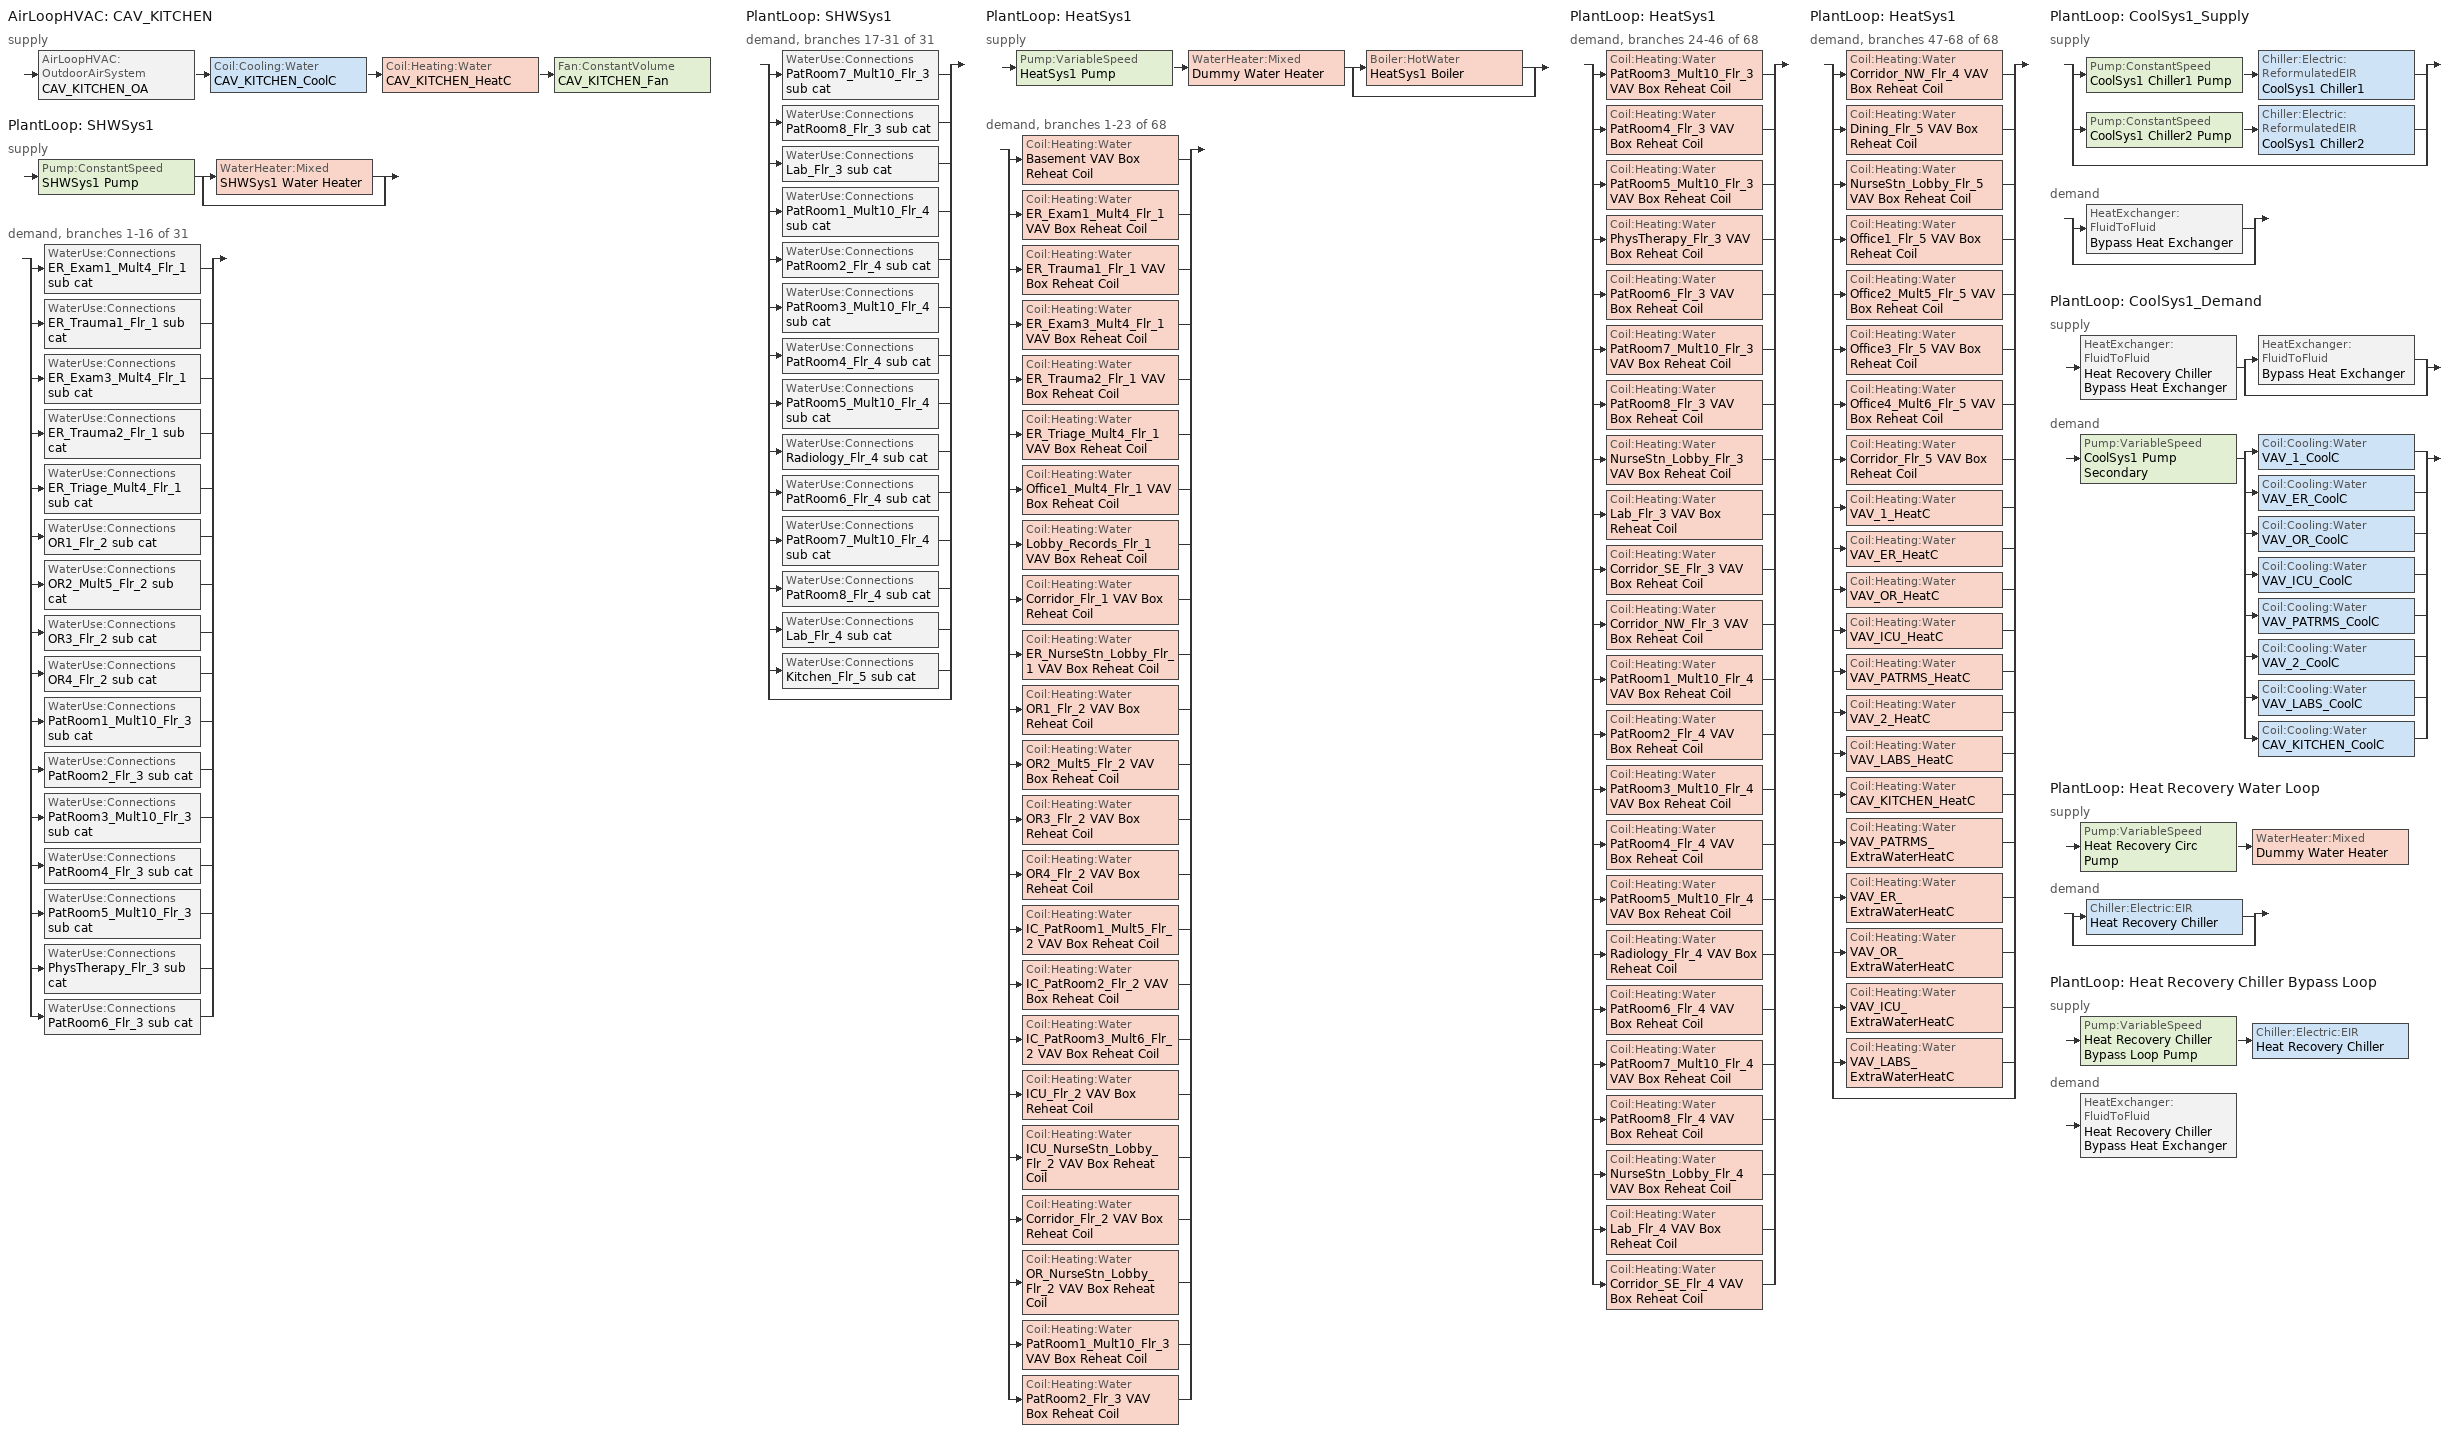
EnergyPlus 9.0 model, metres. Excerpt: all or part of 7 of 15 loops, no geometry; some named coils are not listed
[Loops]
AirLoopHVAC 'CAV_KITCHEN'
 supply: AirLoopHVAC:OutdoorAirSystem 'CAV_KITCHEN_OA' > Coil:Cooling:Water 'CAV_KITCHEN_CoolC' > Coil:Heating:Water 'CAV_KITCHEN_HeatC' > Fan:ConstantVolume 'CAV_KITCHEN_Fan'
PlantLoop 'SHWSys1'
 supply: Pump:ConstantSpeed 'SHWSys1 Pump' > split
  | WaterHeater:Mixed 'SHWSys1 Water Heater'
  | bypass
 demand, branches 1-16 of 31: split
  | WaterUse:Connections 'ER_Exam1_Mult4_Flr_1 sub cat'
  | WaterUse:Connections 'ER_Trauma1_Flr_1 sub cat'
  | WaterUse:Connections 'ER_Exam3_Mult4_Flr_1 sub cat'
  | WaterUse:Connections 'ER_Trauma2_Flr_1 sub cat'
  | WaterUse:Connections 'ER_Triage_Mult4_Flr_1 sub cat'
  | WaterUse:Connections 'OR1_Flr_2 sub cat'
  | WaterUse:Connections 'OR2_Mult5_Flr_2 sub cat'
  | WaterUse:Connections 'OR3_Flr_2 sub cat'
  | WaterUse:Connections 'OR4_Flr_2 sub cat'
  | WaterUse:Connections 'PatRoom1_Mult10_Flr_3 sub cat'
  | WaterUse:Connections 'PatRoom2_Flr_3 sub cat'
  | WaterUse:Connections 'PatRoom3_Mult10_Flr_3 sub cat'
  | WaterUse:Connections 'PatRoom4_Flr_3 sub cat'
  | WaterUse:Connections 'PatRoom5_Mult10_Flr_3 sub cat'
  | WaterUse:Connections 'PhysTherapy_Flr_3 sub cat'
  | WaterUse:Connections 'PatRoom6_Flr_3 sub cat'
PlantLoop 'SHWSys1'
 demand, branches 17-31 of 31: split
  | WaterUse:Connections 'PatRoom7_Mult10_Flr_3 sub cat'
  | WaterUse:Connections 'PatRoom8_Flr_3 sub cat'
  | WaterUse:Connections 'Lab_Flr_3 sub cat'
  | WaterUse:Connections 'PatRoom1_Mult10_Flr_4 sub cat'
  | WaterUse:Connections 'PatRoom2_Flr_4 sub cat'
  | WaterUse:Connections 'PatRoom3_Mult10_Flr_4 sub cat'
  | WaterUse:Connections 'PatRoom4_Flr_4 sub cat'
  | WaterUse:Connections 'PatRoom5_Mult10_Flr_4 sub cat'
  | WaterUse:Connections 'Radiology_Flr_4 sub cat'
  | WaterUse:Connections 'PatRoom6_Flr_4 sub cat'
  | WaterUse:Connections 'PatRoom7_Mult10_Flr_4 sub cat'
  | WaterUse:Connections 'PatRoom8_Flr_4 sub cat'
  | WaterUse:Connections 'Lab_Flr_4 sub cat'
  | WaterUse:Connections 'Kitchen_Flr_5 sub cat'
  | bypass
PlantLoop 'HeatSys1'
 supply: Pump:VariableSpeed 'HeatSys1 Pump' > WaterHeater:Mixed 'Dummy Water Heater' > split
  | Boiler:HotWater 'HeatSys1 Boiler'
  | bypass
 demand, branches 1-23 of 68: split
  | Coil:Heating:Water 'Basement VAV Box Reheat Coil'
  | Coil:Heating:Water 'ER_Exam1_Mult4_Flr_1 VAV Box Reheat Coil'
  | Coil:Heating:Water 'ER_Trauma1_Flr_1 VAV Box Reheat Coil'
  | Coil:Heating:Water 'ER_Exam3_Mult4_Flr_1 VAV Box Reheat Coil'
  | Coil:Heating:Water 'ER_Trauma2_Flr_1 VAV Box Reheat Coil'
  | Coil:Heating:Water 'ER_Triage_Mult4_Flr_1 VAV Box Reheat Coil'
  | Coil:Heating:Water 'Office1_Mult4_Flr_1 VAV Box Reheat Coil'
  | Coil:Heating:Water 'Lobby_Records_Flr_1 VAV Box Reheat Coil'
  | Coil:Heating:Water 'Corridor_Flr_1 VAV Box Reheat Coil'
  | Coil:Heating:Water 'ER_NurseStn_Lobby_Flr_1 VAV Box Reheat Coil'
  | Coil:Heating:Water 'OR1_Flr_2 VAV Box Reheat Coil'
  | Coil:Heating:Water 'OR2_Mult5_Flr_2 VAV Box Reheat Coil'
  | Coil:Heating:Water 'OR3_Flr_2 VAV Box Reheat Coil'
  | Coil:Heating:Water 'OR4_Flr_2 VAV Box Reheat Coil'
  | Coil:Heating:Water 'IC_PatRoom1_Mult5_Flr_2 VAV Box Reheat Coil'
  | Coil:Heating:Water 'IC_PatRoom2_Flr_2 VAV Box Reheat Coil'
  | Coil:Heating:Water 'IC_PatRoom3_Mult6_Flr_2 VAV Box Reheat Coil'
  | Coil:Heating:Water 'ICU_Flr_2 VAV Box Reheat Coil'
  | Coil:Heating:Water 'ICU_NurseStn_Lobby_Flr_2 VAV Box Reheat Coil'
  | Coil:Heating:Water 'Corridor_Flr_2 VAV Box Reheat Coil'
  | Coil:Heating:Water 'OR_NurseStn_Lobby_Flr_2 VAV Box Reheat Coil'
  | Coil:Heating:Water 'PatRoom1_Mult10_Flr_3 VAV Box Reheat Coil'
  | Coil:Heating:Water 'PatRoom2_Flr_3 VAV Box Reheat Coil'
PlantLoop 'HeatSys1'
 demand, branches 24-46 of 68: split
  | Coil:Heating:Water 'PatRoom3_Mult10_Flr_3 VAV Box Reheat Coil'
  | Coil:Heating:Water 'PatRoom4_Flr_3 VAV Box Reheat Coil'
  | Coil:Heating:Water 'PatRoom5_Mult10_Flr_3 VAV Box Reheat Coil'
  | Coil:Heating:Water 'PhysTherapy_Flr_3 VAV Box Reheat Coil'
  | Coil:Heating:Water 'PatRoom6_Flr_3 VAV Box Reheat Coil'
  | Coil:Heating:Water 'PatRoom7_Mult10_Flr_3 VAV Box Reheat Coil'
  | Coil:Heating:Water 'PatRoom8_Flr_3 VAV Box Reheat Coil'
  | Coil:Heating:Water 'NurseStn_Lobby_Flr_3 VAV Box Reheat Coil'
  | Coil:Heating:Water 'Lab_Flr_3 VAV Box Reheat Coil'
  | Coil:Heating:Water 'Corridor_SE_Flr_3 VAV Box Reheat Coil'
  | Coil:Heating:Water 'Corridor_NW_Flr_3 VAV Box Reheat Coil'
  | Coil:Heating:Water 'PatRoom1_Mult10_Flr_4 VAV Box Reheat Coil'
  | Coil:Heating:Water 'PatRoom2_Flr_4 VAV Box Reheat Coil'
  | Coil:Heating:Water 'PatRoom3_Mult10_Flr_4 VAV Box Reheat Coil'
  | Coil:Heating:Water 'PatRoom4_Flr_4 VAV Box Reheat Coil'
  | Coil:Heating:Water 'PatRoom5_Mult10_Flr_4 VAV Box Reheat Coil'
  | Coil:Heating:Water 'Radiology_Flr_4 VAV Box Reheat Coil'
  | Coil:Heating:Water 'PatRoom6_Flr_4 VAV Box Reheat Coil'
  | Coil:Heating:Water 'PatRoom7_Mult10_Flr_4 VAV Box Reheat Coil'
  | Coil:Heating:Water 'PatRoom8_Flr_4 VAV Box Reheat Coil'
  | Coil:Heating:Water 'NurseStn_Lobby_Flr_4 VAV Box Reheat Coil'
  | Coil:Heating:Water 'Lab_Flr_4 VAV Box Reheat Coil'
  | Coil:Heating:Water 'Corridor_SE_Flr_4 VAV Box Reheat Coil'
PlantLoop 'HeatSys1'
 demand, branches 47-68 of 68: split
  | Coil:Heating:Water 'Corridor_NW_Flr_4 VAV Box Reheat Coil'
  | Coil:Heating:Water 'Dining_Flr_5 VAV Box Reheat Coil'
  | Coil:Heating:Water 'NurseStn_Lobby_Flr_5 VAV Box Reheat Coil'
  | Coil:Heating:Water 'Office1_Flr_5 VAV Box Reheat Coil'
  | Coil:Heating:Water 'Office2_Mult5_Flr_5 VAV Box Reheat Coil'
  | Coil:Heating:Water 'Office3_Flr_5 VAV Box Reheat Coil'
  | Coil:Heating:Water 'Office4_Mult6_Flr_5 VAV Box Reheat Coil'
  | Coil:Heating:Water 'Corridor_Flr_5 VAV Box Reheat Coil'
  | Coil:Heating:Water 'VAV_1_HeatC'
  | Coil:Heating:Water 'VAV_ER_HeatC'
  | Coil:Heating:Water 'VAV_OR_HeatC'
  | Coil:Heating:Water 'VAV_ICU_HeatC'
  | Coil:Heating:Water 'VAV_PATRMS_HeatC'
  | Coil:Heating:Water 'VAV_2_HeatC'
  | Coil:Heating:Water 'VAV_LABS_HeatC'
  | Coil:Heating:Water 'CAV_KITCHEN_HeatC'
  | Coil:Heating:Water 'VAV_PATRMS_ExtraWaterHeatC'
  | Coil:Heating:Water 'VAV_ER_ExtraWaterHeatC'
  | Coil:Heating:Water 'VAV_OR_ExtraWaterHeatC'
  | Coil:Heating:Water 'VAV_ICU_ExtraWaterHeatC'
  | Coil:Heating:Water 'VAV_LABS_ExtraWaterHeatC'
  | bypass
PlantLoop 'CoolSys1_Supply'
 supply: split
  | Pump:ConstantSpeed 'CoolSys1 Chiller1 Pump' > Chiller:Electric:ReformulatedEIR 'CoolSys1 Chiller1'
  | Pump:ConstantSpeed 'CoolSys1 Chiller2 Pump' > Chiller:Electric:ReformulatedEIR 'CoolSys1 Chiller2'
  | bypass
 demand: split
  | HeatExchanger:FluidToFluid 'Bypass Heat Exchanger'
  | bypass
PlantLoop 'CoolSys1_Demand'
 supply: HeatExchanger:FluidToFluid 'Heat Recovery Chiller Bypass Heat Exchanger' > split
  | HeatExchanger:FluidToFluid 'Bypass Heat Exchanger'
  | bypass
 demand: Pump:VariableSpeed 'CoolSys1 Pump Secondary' > split
  | Coil:Cooling:Water 'VAV_1_CoolC'
  | Coil:Cooling:Water 'VAV_ER_CoolC'
  | Coil:Cooling:Water 'VAV_OR_CoolC'
  | Coil:Cooling:Water 'VAV_ICU_CoolC'
  | Coil:Cooling:Water 'VAV_PATRMS_CoolC'
  | Coil:Cooling:Water 'VAV_2_CoolC'
  | Coil:Cooling:Water 'VAV_LABS_CoolC'
  | Coil:Cooling:Water 'CAV_KITCHEN_CoolC'
PlantLoop 'Heat Recovery Water Loop'
 supply: Pump:VariableSpeed 'Heat Recovery Circ Pump' > WaterHeater:Mixed 'Dummy Water Heater'
 demand: split
  | Chiller:Electric:EIR 'Heat Recovery Chiller'
  | bypass
PlantLoop 'Heat Recovery Chiller Bypass Loop'
 supply: Pump:VariableSpeed 'Heat Recovery Chiller Bypass Loop Pump' > Chiller:Electric:EIR 'Heat Recovery Chiller'
 demand: HeatExchanger:FluidToFluid 'Heat Recovery Chiller Bypass Heat Exchanger'
[Sizing:System]
CAV_KITCHEN: Type of Load to Size On=Sensible; Design Outdoor Air Flow Rate {m3/s}=AUTOSIZE; Central Heating Maximum System Air Flow Ratio=1; Preheat Design Temperature {C}=7; Preheat Design Humidity Ratio {kgWater/kgDryAir}=0.008; Precool Design Temperature {C}=12.8; Precool Design Humidity Ratio {kgWater/kgDryAir}=0.008; Central Cooling Design Supply Air Temperature {C}=12.8; Central Heating Design Supply Air Temperature {C}=12.8; Type of Zone Sum to Use=NonCoincident; 100% Outdoor Air in Cooling=No; 100% Outdoor Air in Heating=No; Central Cooling Design Supply Air Humidity Ratio {kgWater/kgDryAir}=0.0085; Central Heating Design Supply Air Humidity Ratio {kgWater/kgDryAir}=0.008; Cooling Supply Air Flow Rate Method=DesignDay; Cooling Supply Air Flow Rate {m3/s}=0; Heating Supply Air Flow Rate Method=DesignDay; Heating Supply Air Flow Rate {m3/s}=0; System Outdoor Air Method=ZoneSum
[Sizing:Plant]
Name | Loop Type | Design Loop Exit Temperature {C} | Loop Design Temperature Difference {deltaC} | Loop Design Temperature Difference {deltaC}";
SHWSys1 | Heating | 60 | 5
HeatSys1 | Heating | 48.89 | 13.89
CoolSys1_Supply; CoolSys1_Demand; Heat Recovery Chiller Bypass Loop | Cooling | 7.22 | 8.33
Heat Recovery Water Loop | Heating | 48.89 |  | 13.89
[PlantLoop] Minimum Loop Flow Rate {m3/s}=0
Name | Fluid Type | Plant Equipment Operation Scheme | Maximum Loop Temperature {C} | Minimum Loop Temperature {C} | Maximum Loop Flow Rate {m3/s} | Plant Loop Volume {m3} | Load Distribution Scheme
SHWSys1 | WATER | SHWSys1 Loop Operation Scheme List | 60 | 10 | AUTOSIZE | AUTOSIZE | Optimal
HeatSys1 | WATER | HeatSys1 Loop Operation Scheme List | 100 | 10 | AUTOSIZE | AUTOSIZE | Optimal
CoolSys1_Supply | WATER | CoolSys1 Loop Operation Scheme List | 98 | 1 | AUTOSIZE | autocalculate | UniformLoad
CoolSys1_Demand | Water | CoolSys1 Sec Loop Operation | 98 | 1 | autosize | autocalculate | UniformLoad
Heat Recovery Water Loop | Water | Heat Recovery Loop Operation | 50 | 10 | autosize | autocalculate | Optimal
Heat Recovery Chiller Bypass Loop | Water | Heat Recovery Chiller Bypass Loop Operation | 50 | 1 | autosize | autocalculate | Optimal
[PlantEquipmentOperationSchemes] Control Scheme 1 Schedule=PlantOnSched
Name | Control Scheme 1
SHWSys1 Loop Operation Scheme List | SHWSys1 Operation Scheme
HeatSys1 Loop Operation Scheme List | HeatSys1 Operation Scheme
CoolSys1 Loop Operation Scheme List | CoolSys1 Operation Scheme
CoolSys1 Sec Loop Operation | CoolSys1 Sec Operation Scheme
Heat Recovery Loop Operation | Dummy Water Heater Only
Heat Recovery Chiller Bypass Loop Operation | Heat Recovery Chiller
[PlantEquipmentOperation:CoolingLoad] Load Range 1 Lower Limit {W}=0
Name | Load Range 1 Upper Limit {W} | Range 1 Equipment List | Load Range 2 Lower Limit {W} | Load Range 2 Upper Limit {W} | Range 2 Equipment List
Heat Recovery Chiller | 100000000000000 | Heat Recovery Equipment List
CoolSys1 Operation Scheme | 728873 | CoolSys1 Equipment List 1 | 728873 | 100000000000000 | CoolSys1 Equipment List 2
CoolSys1 Sec Operation Scheme | 728873 | CoolSys1 HeatExchanger
[PlantEquipmentOperation:HeatingLoad] Load Range 1 Lower Limit {W}=0; Load Range 1 Upper Limit {W}=1000000000000000
Name | Range 1 Equipment List
SHWSys1 Operation Scheme | SHWSys1 Equipment List
HeatSys1 Operation Scheme | HeatSys1 Equipment List
Dummy Water Heater Only | Heat Recovery Plant Equipment List
[PlantEquipmentList]
SHWSys1 Equipment List: SHWSys1 Water Heater
HeatSys1 Equipment List: HeatSys1 Boiler
CoolSys1 Equipment List 1: CoolSys1 Chiller1
CoolSys1 Equipment List 2: CoolSys1 Chiller1, CoolSys1 Chiller2
CoolSys1 HeatExchanger; Bypass Heat Exchanger: Bypass Heat Exchanger
Heat Recovery Plant Equipment List: Dummy Water Heater
Heat Recovery Equipment List: Heat Recovery Chiller
[AirLoopHVAC]
CAV_KITCHEN: Design Supply Air Flow Rate {m3/s}=AUTOSIZE
[SetpointManager:Scheduled] Control Variable=Temperature
Name | Schedule | Setpoint Node or NodeList
CoolSys1 Loop Plant Demand Inlet Setpoint Manager | CW-Loop-Temp-Schedule | CoolSys1 Demand Inlet Node
SHWSys1 Loop Setpoint Manager | SHWSys1-Loop-Temp-Schedule | SHWSys1 Supply Outlet Node
Heat Recovery Chiller Bypass Loop Setpoint Manager | Heat Recovery Chiller Bypass Loop Setpoint Schedule | Heat Recovery Chiller Outlet
Heat Recovery Chiller Setpoint | Heat Recovery Chiller Setpoint | Heat Recovery Chiller HR Outlet Node
Dummy Water Heater Setpoint | Dummy Water Heater Setpoint | Heat Recovery Supply Outlet Node
HeatSys1 Boiler Setpoint Manager | HW-Loop-Temp-Schedule | HeatSys1 Supply Equipment Outlet Node
[SetpointManager:OutdoorAirReset] Control Variable=Temperature
Name | Setpoint at Outdoor Low Temperature {C} | Outdoor Low Temperature {C} | Setpoint at Outdoor High Temperature {C} | Outdoor High Temperature {C} | Setpoint Node or NodeList
HeatSys1 Loop Setpoint Manager | 60 | -6.7 | 48.89 | 10 | HeatSys1 Supply Outlet Node
CoolSys1 Loop Setpoint Manager | 8.89 | 12.78 | 6.7 | 21.11 | CoolSys1 Supply Outlet Node
[SetpointManager:SingleZone:Heating]
CAV_KITCHEN SAT setpoint - Htg: Control Variable=Temperature; Minimum Supply Air Temperature {C}=12.8; Maximum Supply Air Temperature {C}=40; Control Zone=Kitchen_Flr_5; Setpoint Node or NodeList=Kitchen_Flr_5 Inlet Nodes
[SetpointManager:MixedAir] Control Variable=Temperature
Name | Setpoint Node or NodeList
CAV_KITCHEN SAT setpoint - Coil Htg | CAV_KITCHEN_HeatC-CAV_KITCHEN_FanNode
CAV_KITCHEN SAT setpoint - Coil Clg | CAV_KITCHEN_CoolC-CAV_KITCHEN_HeatCNode
CAV_KITCHEN_OAMixed Air Temp Manager | CAV_KITCHEN_OA-CAV_KITCHEN_CoolCNode
[SetpointManager:SingleZone:Cooling]
CAV_KITCHEN SAT setpoint - Clg: Control Variable=Temperature; Minimum Supply Air Temperature {C}=12.8; Maximum Supply Air Temperature {C}=40; Control Zone=Kitchen_Flr_5; Setpoint Node or NodeList=CAV_KITCHEN Supply Equipment Outlet Node
[Controller:WaterCoil] Control Variable=Temperature; Actuator Variable=Flow; Maximum Actuated Flow {m3/s}=AUTOSIZE; Minimum Actuated Flow {m3/s}=0
Name | Action | Controller Convergence Tolerance {deltaC}
CAV_KITCHEN_CoolC_Controller | Reverse
CAV_KITCHEN_HeatC_Controller | Normal | 0.0001
[Controller:OutdoorAir]
CAV_KITCHEN_OA_Controller: Minimum Outdoor Air Flow Rate {m3/s}=AUTOSIZE; Maximum Outdoor Air Flow Rate {m3/s}=AUTOSIZE; Economizer Control Type=DifferentialDryBulb; Economizer Control Action Type=ModulateFlow; Lockout Type,                !- Lockout Type=LockoutWithHeating; Minimum Limit Type=FixedMinimum; Minimum Outdoor Air Schedule=Kitchen_Exhaust_SCH
[Zone equipment]
Kitchen_Flr_5: Kitchen_Flr_5 Exhaust Fan, Kitchen_Flr_5 CAV Box
[AirTerminal:SingleDuct:Uncontrolled]
Kitchen_Flr_5 CAV Box: Availability Schedule=ALWAYS_ON; Maximum Air Flow Rate {m3/s}=AUTOSIZE
[Boiler:HotWater]
HeatSys1 Boiler: Fuel Type=NATURALGAS; Nominal Capacity {W}=606541; Nominal Thermal Efficiency=0.8; Efficiency Curve Temperature Evaluation Variable=LeavingBoiler; Normalized Boiler Efficiency Curve=HeatSys1 Boiler Efficiency Curve; Design Water Flow Rate {m3/s}=AUTOSIZE; Minimum Part Load Ratio=0; Maximum Part Load Ratio=1.2; Optimum Part Load Ratio=1; Water Outlet Upper Temperature Limit {C}=95; Boiler Flow Mode=LeavingSetpointModulated
[Chiller:Electric:EIR]
Heat Recovery Chiller: Reference Capacity {W}=100217; Reference COP {W/W}=4.47; Reference Leaving Chilled Water Temperature {C}=6.67; Reference Entering Condenser Fluid Temperature {C}=23.88; Reference Chilled Water Flow Rate {m3/s}=0.00439338; Reference Condenser Fluid Flow Rate {m3/s}=autosize; Cooling Capacity Function of Temperature Curve=Lp2LpChlr_CAP_FT; Electric Input to Cooling Output Ratio Function of Temperature Curve=Lp2LpChlr_EIR_FT; Electric Input to Cooling Output Ratio Function of Part Load Ratio Curve=Lp2LpChlr_PLR; Minimum Part Load Ratio=0.1; Maximum Part Load Ratio=1; Optimum Part Load Ratio=1; Minimum Unloading Ratio=0.2; Condenser Type=WaterCooled; Fraction of Compressor Electric Consumption Rejected by Condenser=1; Leaving Chilled Water Lower Temperature Limit {C}=2; Chiller Flow Mode=NotModulated; Design Heat Recovery Water Flow Rate {m3/s}=autosize; Sizing Factor=1; Basin Heater Setpoint Temperature {C}=2
[Chiller:Electric:ReformulatedEIR] Reference Capacity {W}=715837; Reference COP {W/W}=5.33; Reference Leaving Chilled Water Temperature {C}=6.67; Reference Leaving Condenser Water Temperature {C}=34.4444; Reference Chilled Water Flow Rate {m3/s}=0.0208457; Reference Condenser Water Flow Rate {m3/s}=AutoSize; Cooling Capacity Function of Temperature Curve=WC_PD_GT150_2010_PA_CAPFT; Electric Input to Cooling Output Ratio Function of Temperature Curve=WC_PD_GT150_2010_PA_EIRFT; Electric Input to Cooling Output Ratio Function of Part Load Ratio Curve Type=LeavingCondenserWaterTemperature; Electric Input to Cooling Output Ratio Function of Part Load Ratio Curve=WC_PD_150to300_2010_PA_EIRFPLR; Minimum Part Load Ratio=0.1; Maximum Part Load Ratio=1; Optimum Part Load Ratio=1; Minimum Unloading Ratio=0.1; Leaving Chilled Water Lower Temperature Limit {C}=5; Chiller Flow Mode Type=ConstantFlow; Design Heat Recovery Water Flow Rate {m3/s}=0
CoolSys1 Chiller1; CoolSys1 Chiller2
[WaterHeater:Mixed] Use Side Effectiveness=1; Source Side Effectiveness=1
Name | Tank Volume {m3} | Setpoint Temperature Schedule | Deadband Temperature Difference {deltaC} | Maximum Temperature Limit {C} | Heater Control Type | Heater Maximum Capacity {W} | Heater Fuel Type | Heater Thermal Efficiency | Off Cycle Parasitic Fuel Consumption Rate {W} | Off Cycle Parasitic Fuel Type | Off Cycle Parasitic Heat Fraction to Tank | On Cycle Parasitic Fuel Consumption Rate {W} | On Cycle Parasitic Fuel Type | Ambient Temperature Indicator | Ambient Temperature Zone | Off Cycle Loss Coefficient to Ambient Temperature {W/K} | On Cycle Loss Coefficient to Ambient Temperature {W/K} | Use Side Design Flow Rate {m3/s} | Source Side Design Flow Rate {m3/s} | Indirect Water Heating Recovery Time {hr} | Off Cycle Loss Fraction to Zone | On Cycle Loss Fraction to Zone
SHWSys1 Water Heater | 2.271247 | SHWSys1 Water Heater Setpoint Temperature Schedule | 2 | 82.2222 | Cycle | 175843 | NATURALGAS | 0.802765 | 17147.66 | NATURALGAS | 0.8 | 17147.66 | NATURALGAS | zone | BASEMENT | 15.601 | 15.601 | AUTOSIZE | AUTOSIZE | 1.5
Dummy Water Heater | 0.0189271 | Dummy Water Heater Setpoint | 0 | 50 | CYCLE | 0 | Electricity | 1 |  |  |  |  |  | Outdoors |  | 0 | 0 | autosize | autosize |  | 0 | 0
[Pump:ConstantSpeed] Design Power Consumption {W}=AUTOSIZE; Fraction of Motor Inefficiencies to Fluid Stream=0; Pump Control Type=Intermittent
Name | Design Flow Rate {m3/s} | Design Pump Head {Pa} | Motor Efficiency
SHWSys1 Pump | autosize | 29891 | 0.3
CoolSys1 Chiller1 Pump; CoolSys1 Chiller2 Pump | AUTOSIZE | 44761.3 | 0.909
[Pump:VariableSpeed]
HeatSys1 Pump: AUTOSIZE, 179352, AUTOSIZE, 0.909, 0, 0, 3.2485, -4.7443, 2.5295, 0, Intermittent
CoolSys1 Pump Secondary: autosize, 134284, autosize, 0.909, 0, 0, 0.0205, 0.4101, 0.5753, 0, Intermittent
Heat Recovery Circ Pump: autosize, 0, 0, 1, 0, 0, 1, 0, 0, 0, INTERMITTENT
Heat Recovery Chiller Bypass Loop Pump: autosize, 44761.3, autosize, 0.909, 0, 0, 0.0205, 0.4101, 0.5753, 0, Intermittent
[Coil:Cooling:Water]
CAV_KITCHEN_CoolC: Availability Schedule=ALWAYS_ON; Design Water Flow Rate {m3/s}=AUTOSIZE; Design Air Flow Rate {m3/s}=AUTOSIZE; Design Inlet Water Temperature {C}=8.89; Design Inlet Air Temperature {C}=AUTOSIZE; Design Outlet Air Temperature {C}=AUTOSIZE; Design Inlet Air Humidity Ratio {kgWater/kgDryAir}=AUTOSIZE; Design Outlet Air Humidity Ratio {kgWater/kgDryAir}=AUTOSIZE; Type of Analysis=SimpleAnalysis; Heat Exchanger Configuration=CrossFlow
[Coil:Heating:Water] Availability Schedule=ALWAYS_ON; U-Factor Times Area Value {W/K}=AUTOSIZE; Maximum Water Flow Rate {m3/s}=AUTOSIZE; Performance Input Method=UFactorTimesAreaAndDesignWaterFlowRate; Rated Capacity {W}=AUTOSIZE; Rated Inlet Water Temperature {C}=48.89; Rated Inlet Air Temperature {C}=12.8; Rated Outlet Water Temperature {C}=35; Rated Outlet Air Temperature {C}=40
Basement VAV Box Reheat Coil; ER_Exam1_Mult4_Flr_1 VAV Box Reheat Coil; ER_Trauma1_Flr_1 VAV Box Reheat Coil; ER_Exam3_Mult4_Flr_1 VAV Box Reheat Coil; ER_Trauma2_Flr_1 VAV Box Reheat Coil; ER_Triage_Mult4_Flr_1 VAV Box Reheat Coil; Office1_Mult4_Flr_1 VAV Box Reheat Coil; Lobby_Records_Flr_1 VAV Box Reheat Coil; Corridor_Flr_1 VAV Box Reheat Coil; ER_NurseStn_Lobby_Flr_1 VAV Box Reheat Coil; OR1_Flr_2 VAV Box Reheat Coil; OR2_Mult5_Flr_2 VAV Box Reheat Coil; OR3_Flr_2 VAV Box Reheat Coil; OR4_Flr_2 VAV Box Reheat Coil; IC_PatRoom1_Mult5_Flr_2 VAV Box Reheat Coil; IC_PatRoom2_Flr_2 VAV Box Reheat Coil; IC_PatRoom3_Mult6_Flr_2 VAV Box Reheat Coil; ICU_Flr_2 VAV Box Reheat Coil; ICU_NurseStn_Lobby_Flr_2 VAV Box Reheat Coil; Corridor_Flr_2 VAV Box Reheat Coil; OR_NurseStn_Lobby_Flr_2 VAV Box Reheat Coil; PatRoom1_Mult10_Flr_3 VAV Box Reheat Coil; PatRoom2_Flr_3 VAV Box Reheat Coil; PatRoom3_Mult10_Flr_3 VAV Box Reheat Coil; PatRoom4_Flr_3 VAV Box Reheat Coil; PatRoom5_Mult10_Flr_3 VAV Box Reheat Coil; PhysTherapy_Flr_3 VAV Box Reheat Coil; PatRoom6_Flr_3 VAV Box Reheat Coil; PatRoom7_Mult10_Flr_3 VAV Box Reheat Coil; PatRoom8_Flr_3 VAV Box Reheat Coil; NurseStn_Lobby_Flr_3 VAV Box Reheat Coil; Lab_Flr_3 VAV Box Reheat Coil; Corridor_SE_Flr_3 VAV Box Reheat Coil; Corridor_NW_Flr_3 VAV Box Reheat Coil; PatRoom1_Mult10_Flr_4 VAV Box Reheat Coil; PatRoom2_Flr_4 VAV Box Reheat Coil; PatRoom3_Mult10_Flr_4 VAV Box Reheat Coil; PatRoom4_Flr_4 VAV Box Reheat Coil; PatRoom5_Mult10_Flr_4 VAV Box Reheat Coil; Radiology_Flr_4 VAV Box Reheat Coil; PatRoom6_Flr_4 VAV Box Reheat Coil; PatRoom7_Mult10_Flr_4 VAV Box Reheat Coil; PatRoom8_Flr_4 VAV Box Reheat Coil; NurseStn_Lobby_Flr_4 VAV Box Reheat Coil; Lab_Flr_4 VAV Box Reheat Coil; Corridor_SE_Flr_4 VAV Box Reheat Coil; Corridor_NW_Flr_4 VAV Box Reheat Coil; Dining_Flr_5 VAV Box Reheat Coil; NurseStn_Lobby_Flr_5 VAV Box Reheat Coil; Office1_Flr_5 VAV Box Reheat Coil; Office2_Mult5_Flr_5 VAV Box Reheat Coil; Office3_Flr_5 VAV Box Reheat Coil; Office4_Mult6_Flr_5 VAV Box Reheat Coil; Corridor_Flr_5 VAV Box Reheat Coil; CAV_KITCHEN_HeatC
[Fan:ConstantVolume]
CAV_KITCHEN_Fan: Availability Schedule=HVACOperationSchd; Fan Total Efficiency=0.61165; Pressure Rise {Pa}=1018.41; Maximum Flow Rate {m3/s}=AUTOSIZE; Motor Efficiency=0.941; Motor In Airstream Fraction=1
[HeatExchanger:FluidToFluid] Loop Demand Side Design Flow Rate {m3/s}=autosize; Loop Supply Side Design Flow Rate {m3/s}=autosize; Heat Exchange Model Type=Ideal; Heat Exchanger U-Factor Times Area Value {W/K}=autosize; Control Type=UncontrolledOn; Heat Transfer Metering End Use Type=LoopToLoop; Component Override Cooling Control Temperature Mode=Loop; Sizing Factor=1
Name | Availability Schedule | Minimum Temperature Difference to Activate Heat Exchanger {deltaC}
Heat Recovery Chiller Bypass Heat Exchanger | Bypass Heat Exchanger Status
Bypass Heat Exchanger | ALWAYS_ON | 0.01
[WaterUse:Equipment]
Name | Peak Flow Rate {m3/s} | Flow Rate Fraction Schedule | Target Temperature Schedule | Hot Water Supply Temperature Schedule | Zone | Sensible Fraction Schedule | Latent Fraction Schedule
ER_Exam1_Mult4_Flr_1 sub cat | 1.05556e-06 | BLDG_SWH_EXTD_SCH | ER_Exam1_Mult4_Flr_1 sub cat Temp Sched | ER_Exam1_Mult4_Flr_1 sub catHot Supply Temp Sched | ER_Exam1_Mult4_Flr_1 | ER_Exam1_Mult4_Flr_1 sub cat Sensible fract sched | ER_Exam1_Mult4_Flr_1 sub cat Latent fract sched
ER_Trauma1_Flr_1 sub cat | 1.05556e-06 | BLDG_SWH_EXTD_SCH | ER_Trauma1_Flr_1 sub cat Temp Sched | ER_Trauma1_Flr_1 sub catHot Supply Temp Sched | ER_Trauma1_Flr_1 | ER_Trauma1_Flr_1 sub cat Sensible fract sched | ER_Trauma1_Flr_1 sub cat Latent fract sched
ER_Exam3_Mult4_Flr_1 sub cat | 1.05556e-06 | BLDG_SWH_EXTD_SCH | ER_Exam3_Mult4_Flr_1 sub cat Temp Sched | ER_Exam3_Mult4_Flr_1 sub catHot Supply Temp Sched | ER_Exam3_Mult4_Flr_1 | ER_Exam3_Mult4_Flr_1 sub cat Sensible fract sched | ER_Exam3_Mult4_Flr_1 sub cat Latent fract sched
ER_Trauma2_Flr_1 sub cat | 1.05556e-06 | BLDG_SWH_EXTD_SCH | ER_Trauma2_Flr_1 sub cat Temp Sched | ER_Trauma2_Flr_1 sub catHot Supply Temp Sched | ER_Trauma2_Flr_1 | ER_Trauma2_Flr_1 sub cat Sensible fract sched | ER_Trauma2_Flr_1 sub cat Latent fract sched
ER_Triage_Mult4_Flr_1 sub cat | 1.05556e-06 | BLDG_SWH_EXTD_SCH | ER_Triage_Mult4_Flr_1 sub cat Temp Sched | ER_Triage_Mult4_Flr_1 sub catHot Supply Temp Sched | ER_Triage_Mult4_Flr_1 | ER_Triage_Mult4_Flr_1 sub cat Sensible fract sched | ER_Triage_Mult4_Flr_1 sub cat Latent fract sched
OR1_Flr_2 sub cat | 2.11111e-06 | BLDG_SWH_SCH | OR1_Flr_2 sub cat Temp Sched | OR1_Flr_2 sub catHot Supply Temp Sched | OR1_Flr_2 | OR1_Flr_2 sub cat Sensible fract sched | OR1_Flr_2 sub cat Latent fract sched
OR2_Mult5_Flr_2 sub cat | 2.11111e-06 | BLDG_SWH_SCH | OR2_Mult5_Flr_2 sub cat Temp Sched | OR2_Mult5_Flr_2 sub catHot Supply Temp Sched | OR2_Mult5_Flr_2 | OR2_Mult5_Flr_2 sub cat Sensible fract sched | OR2_Mult5_Flr_2 sub cat Latent fract sched
OR3_Flr_2 sub cat | 2.11111e-06 | BLDG_SWH_SCH | OR3_Flr_2 sub cat Temp Sched | OR3_Flr_2 sub catHot Supply Temp Sched | OR3_Flr_2 | OR3_Flr_2 sub cat Sensible fract sched | OR3_Flr_2 sub cat Latent fract sched
OR4_Flr_2 sub cat | 6.30556e-06 | BLDG_SWH_SCH | OR4_Flr_2 sub cat Temp Sched | OR4_Flr_2 sub catHot Supply Temp Sched | OR4_Flr_2 | OR4_Flr_2 sub cat Sensible fract sched | OR4_Flr_2 sub cat Latent fract sched
PatRoom1_Mult10_Flr_3 sub cat | 1.05556e-06 | BLDG_SWH_EXTD_SCH | PatRoom1_Mult10_Flr_3 sub cat Temp Sched | PatRoom1_Mult10_Flr_3 sub catHot Supply Temp Sched | PatRoom1_Mult10_Flr_3 | PatRoom1_Mult10_Flr_3 sub cat Sensible fract sched | PatRoom1_Mult10_Flr_3 sub cat Latent fract sched
PatRoom2_Flr_3 sub cat | 1.05556e-06 | BLDG_SWH_EXTD_SCH | PatRoom2_Flr_3 sub cat Temp Sched | PatRoom2_Flr_3 sub catHot Supply Temp Sched | PatRoom2_Flr_3 | PatRoom2_Flr_3 sub cat Sensible fract sched | PatRoom2_Flr_3 sub cat Latent fract sched
PatRoom3_Mult10_Flr_3 sub cat | 1.05556e-06 | BLDG_SWH_EXTD_SCH | PatRoom3_Mult10_Flr_3 sub cat Temp Sched | PatRoom3_Mult10_Flr_3 sub catHot Supply Temp Sched | PatRoom3_Mult10_Flr_3 | PatRoom3_Mult10_Flr_3 sub cat Sensible fract sched | PatRoom3_Mult10_Flr_3 sub cat Latent fract sched
PatRoom4_Flr_3 sub cat | 1.05556e-06 | BLDG_SWH_EXTD_SCH | PatRoom4_Flr_3 sub cat Temp Sched | PatRoom4_Flr_3 sub catHot Supply Temp Sched | PatRoom4_Flr_3 | PatRoom4_Flr_3 sub cat Sensible fract sched | PatRoom4_Flr_3 sub cat Latent fract sched
PatRoom5_Mult10_Flr_3 sub cat | 1.05556e-06 | BLDG_SWH_EXTD_SCH | PatRoom5_Mult10_Flr_3 sub cat Temp Sched | PatRoom5_Mult10_Flr_3 sub catHot Supply Temp Sched | PatRoom5_Mult10_Flr_3 | PatRoom5_Mult10_Flr_3 sub cat Sensible fract sched | PatRoom5_Mult10_Flr_3 sub cat Latent fract sched
PhysTherapy_Flr_3 sub cat | 1.05556e-06 | BLDG_SWH_SCH | PhysTherapy_Flr_3 sub cat Temp Sched | PhysTherapy_Flr_3 sub catHot Supply Temp Sched | PhysTherapy_Flr_3 | PhysTherapy_Flr_3 sub cat Sensible fract sched | PhysTherapy_Flr_3 sub cat Latent fract sched
PatRoom6_Flr_3 sub cat | 1.05556e-06 | BLDG_SWH_EXTD_SCH | PatRoom6_Flr_3 sub cat Temp Sched | PatRoom6_Flr_3 sub catHot Supply Temp Sched | PatRoom6_Flr_3 | PatRoom6_Flr_3 sub cat Sensible fract sched | PatRoom6_Flr_3 sub cat Latent fract sched
PatRoom7_Mult10_Flr_3 sub cat | 1.05556e-06 | BLDG_SWH_EXTD_SCH | PatRoom7_Mult10_Flr_3 sub cat Temp Sched | PatRoom7_Mult10_Flr_3 sub catHot Supply Temp Sched | PatRoom7_Mult10_Flr_3 | PatRoom7_Mult10_Flr_3 sub cat Sensible fract sched | PatRoom7_Mult10_Flr_3 sub cat Latent fract sched
PatRoom8_Flr_3 sub cat | 1.05556e-06 | BLDG_SWH_EXTD_SCH | PatRoom8_Flr_3 sub cat Temp Sched | PatRoom8_Flr_3 sub catHot Supply Temp Sched | PatRoom8_Flr_3 | PatRoom8_Flr_3 sub cat Sensible fract sched | PatRoom8_Flr_3 sub cat Latent fract sched
Lab_Flr_3 sub cat | 2.11111e-06 | BLDG_SWH_SCH | Lab_Flr_3 sub cat Temp Sched | Lab_Flr_3 sub catHot Supply Temp Sched | Lab_Flr_3 | Lab_Flr_3 sub cat Sensible fract sched | Lab_Flr_3 sub cat Latent fract sched
PatRoom1_Mult10_Flr_4 sub cat | 1.05556e-06 | BLDG_SWH_EXTD_SCH | PatRoom1_Mult10_Flr_4 sub cat Temp Sched | PatRoom1_Mult10_Flr_4 sub catHot Supply Temp Sched | PatRoom1_Mult10_Flr_4 | PatRoom1_Mult10_Flr_4 sub cat Sensible fract sched | PatRoom1_Mult10_Flr_4 sub cat Latent fract sched
PatRoom2_Flr_4 sub cat | 1.05556e-06 | BLDG_SWH_EXTD_SCH | PatRoom2_Flr_4 sub cat Temp Sched | PatRoom2_Flr_4 sub catHot Supply Temp Sched | PatRoom2_Flr_4 | PatRoom2_Flr_4 sub cat Sensible fract sched | PatRoom2_Flr_4 sub cat Latent fract sched
PatRoom3_Mult10_Flr_4 sub cat | 1.05556e-06 | BLDG_SWH_EXTD_SCH | PatRoom3_Mult10_Flr_4 sub cat Temp Sched | PatRoom3_Mult10_Flr_4 sub catHot Supply Temp Sched | PatRoom3_Mult10_Flr_4 | PatRoom3_Mult10_Flr_4 sub cat Sensible fract sched | PatRoom3_Mult10_Flr_4 sub cat Latent fract sched
PatRoom4_Flr_4 sub cat | 1.05556e-06 | BLDG_SWH_EXTD_SCH | PatRoom4_Flr_4 sub cat Temp Sched | PatRoom4_Flr_4 sub catHot Supply Temp Sched | PatRoom4_Flr_4 | PatRoom4_Flr_4 sub cat Sensible fract sched | PatRoom4_Flr_4 sub cat Latent fract sched
PatRoom5_Mult10_Flr_4 sub cat | 1.05556e-06 | BLDG_SWH_EXTD_SCH | PatRoom5_Mult10_Flr_4 sub cat Temp Sched | PatRoom5_Mult10_Flr_4 sub catHot Supply Temp Sched | PatRoom5_Mult10_Flr_4 | PatRoom5_Mult10_Flr_4 sub cat Sensible fract sched | PatRoom5_Mult10_Flr_4 sub cat Latent fract sched
Radiology_Flr_4 sub cat | 1.05556e-06 | BLDG_SWH_EXTD_SCH | Radiology_Flr_4 sub cat Temp Sched | Radiology_Flr_4 sub catHot Supply Temp Sched | Radiology_Flr_4 | Radiology_Flr_4 sub cat Sensible fract sched | Radiology_Flr_4 sub cat Latent fract sched
PatRoom6_Flr_4 sub cat | 1.05556e-06 | BLDG_SWH_EXTD_SCH | PatRoom6_Flr_4 sub cat Temp Sched | PatRoom6_Flr_4 sub catHot Supply Temp Sched | PatRoom6_Flr_4 | PatRoom6_Flr_4 sub cat Sensible fract sched | PatRoom6_Flr_4 sub cat Latent fract sched
PatRoom7_Mult10_Flr_4 sub cat | 1.05556e-06 | BLDG_SWH_EXTD_SCH | PatRoom7_Mult10_Flr_4 sub cat Temp Sched | PatRoom7_Mult10_Flr_4 sub catHot Supply Temp Sched | PatRoom7_Mult10_Flr_4 | PatRoom7_Mult10_Flr_4 sub cat Sensible fract sched | PatRoom7_Mult10_Flr_4 sub cat Latent fract sched
PatRoom8_Flr_4 sub cat | 1.05556e-06 | BLDG_SWH_EXTD_SCH | PatRoom8_Flr_4 sub cat Temp Sched | PatRoom8_Flr_4 sub catHot Supply Temp Sched | PatRoom8_Flr_4 | PatRoom8_Flr_4 sub cat Sensible fract sched | PatRoom8_Flr_4 sub cat Latent fract sched
Lab_Flr_4 sub cat | 2.11111e-06 | BLDG_SWH_SCH | Lab_Flr_4 sub cat Temp Sched | Lab_Flr_4 sub catHot Supply Temp Sched | Lab_Flr_4 | Lab_Flr_4 sub cat Sensible fract sched | Lab_Flr_4 sub cat Latent fract sched
Kitchen_Flr_5 sub cat | 6.05918e-05 | BLDG_SWH_EXTD_SCH | Kitchen_Flr_5 sub cat Temp Sched | Kitchen_Flr_5 sub catHot Supply Temp Sched | Kitchen_Flr_5 | Kitchen_Flr_5 sub cat Sensible fract sched | Kitchen_Flr_5 sub cat Latent fract sched
[WaterUse:Connections]
Name | Water Use Equipment 1
ER_Exam1_Mult4_Flr_1 sub cat | ER_Exam1_Mult4_Flr_1 sub cat
ER_Trauma1_Flr_1 sub cat | ER_Trauma1_Flr_1 sub cat
ER_Exam3_Mult4_Flr_1 sub cat | ER_Exam3_Mult4_Flr_1 sub cat
ER_Trauma2_Flr_1 sub cat | ER_Trauma2_Flr_1 sub cat
ER_Triage_Mult4_Flr_1 sub cat | ER_Triage_Mult4_Flr_1 sub cat
OR1_Flr_2 sub cat | OR1_Flr_2 sub cat
OR2_Mult5_Flr_2 sub cat | OR2_Mult5_Flr_2 sub cat
OR3_Flr_2 sub cat | OR3_Flr_2 sub cat
OR4_Flr_2 sub cat | OR4_Flr_2 sub cat
PatRoom1_Mult10_Flr_3 sub cat | PatRoom1_Mult10_Flr_3 sub cat
PatRoom2_Flr_3 sub cat | PatRoom2_Flr_3 sub cat
PatRoom3_Mult10_Flr_3 sub cat | PatRoom3_Mult10_Flr_3 sub cat
PatRoom4_Flr_3 sub cat | PatRoom4_Flr_3 sub cat
PatRoom5_Mult10_Flr_3 sub cat | PatRoom5_Mult10_Flr_3 sub cat
PhysTherapy_Flr_3 sub cat | PhysTherapy_Flr_3 sub cat
PatRoom6_Flr_3 sub cat | PatRoom6_Flr_3 sub cat
PatRoom7_Mult10_Flr_3 sub cat | PatRoom7_Mult10_Flr_3 sub cat
PatRoom8_Flr_3 sub cat | PatRoom8_Flr_3 sub cat
Lab_Flr_3 sub cat | Lab_Flr_3 sub cat
PatRoom1_Mult10_Flr_4 sub cat | PatRoom1_Mult10_Flr_4 sub cat
PatRoom2_Flr_4 sub cat | PatRoom2_Flr_4 sub cat
PatRoom3_Mult10_Flr_4 sub cat | PatRoom3_Mult10_Flr_4 sub cat
PatRoom4_Flr_4 sub cat | PatRoom4_Flr_4 sub cat
PatRoom5_Mult10_Flr_4 sub cat | PatRoom5_Mult10_Flr_4 sub cat
Radiology_Flr_4 sub cat | Radiology_Flr_4 sub cat
PatRoom6_Flr_4 sub cat | PatRoom6_Flr_4 sub cat
PatRoom7_Mult10_Flr_4 sub cat | PatRoom7_Mult10_Flr_4 sub cat
PatRoom8_Flr_4 sub cat | PatRoom8_Flr_4 sub cat
Lab_Flr_4 sub cat | Lab_Flr_4 sub cat
Kitchen_Flr_5 sub cat | Kitchen_Flr_5 sub cat
[EnergyManagementSystem:Sensor]
HotWaterDemand: HeatSys1; Plant Supply Side Heating Demand Rate
CHWR: Heat Recovery Chiller Inlet; System Node Temperature
Chiller1_Status: CoolSys1 Chiller1; Chiller Electric Power
Chiller2_Status: CoolSys1 Chiller2; Chiller Electric Power
BoilerPLR: HeatSys1 Boiler; Boiler Part Load Ratio
ChillerPlantDemandLoad: CoolSys1_Supply; Plant Supply Side Cooling Demand Rate
[EnergyManagementSystem:Actuator]
Name | Actuated Component Unique | Actuated Component Type | Actuated Component Control Type
Chiller2PumpStatus | COOLSYS1 CHILLER2 PUMP | Plant Component Pump:ConstantSpeed | On/Off Supervisory
Chiller1PumpFlow | COOLSYS1 CHILLER1 PUMP | Pump | Pump Mass Flow Rate
Chiller2PumpFlow | COOLSYS1 CHILLER2 PUMP | Pump | Pump Mass Flow Rate
Chiller2Status | COOLSYS1 CHILLER2 | Plant Component Chiller:Electric:ReformulatedEIR | On/Off Supervisory
[EnergyManagementSystem:InternalVariable]
Chiller2PumpDesignFlow: Internal Data Index Key=COOLSYS1 CHILLER2 PUMP; Internal Data Type=Pump Maximum Mass Flow Rate
[Schedule:Compact]
ALWAYS_ON; HVACOperationSchd; PlantOnSched: Through: 12/31, For: AllDays, Until: 24:00, 1
BLDG_SWH_SCH: Through: 12/31, For: Weekdays SummerDesignDay, Until: 07:00, 0, Until: 08:00, 0.17, Until: 09:00, 0.58, Until: 10:00, 0.66, Until: 11:00, 0.78, Until: 12:00, 0.82, Until: 13:00, 0.71, Until: 14:00, 0.82, Until: 15:00, 0.78, Until: 16:00, 0.74, Until: 17:00, 0.63, Until: 18:00, 0.41, Until: 21:00, 0.18, Until: 22:00, 0.1, Until: 24:00, 0, For: Saturday WinterDesignDay, Until: 07:00, 0, Until: 08:00, 0.01, Until: 09:00, 0.2, Until: 10:00, 0.28, Until: 12:00, 0.3, Until: 14:00, 0.24, Until: 17:00, 0.23, Until: 19:00, 0.1, Until: 24:00, 0, For: Sunday Holidays AllOtherDays, Until: 08:00, 0, Until: 16:00, 0.01, Until: 24:00, 0
BLDG_SWH_EXTD_SCH: Through: 12/31, For: Weekdays SummerDesignDay, Until: 07:00, 0.3, Until: 08:00, 0.5, Until: 09:00, 0.58, Until: 10:00, 0.66, Until: 11:00, 0.78, Until: 12:00, 0.82, Until: 13:00, 0.71, Until: 14:00, 0.82, Until: 15:00, 0.78, Until: 16:00, 0.74, Until: 17:00, 0.63, Until: 18:00, 0.41, Until: 21:00, 0.35, Until: 24:00, 0.3, For: Saturday WinterDesignDay, Until: 08:00, 0.3, Until: 09:00, 0.4, Until: 10:00, 0.5, Until: 17:00, 0.6, Until: 18:00, 0.5, Until: 24:00, 0.3, For: Sunday Holidays AllOtherDays, Until: 08:00, 0.3, Until: 09:00, 0.4, Until: 10:00, 0.5, Until: 17:00, 0.6, Until: 18:00, 0.5, Until: 24:00, 0.3
CW-Loop-Temp-Schedule: Through: 12/31, For: AllDays, Until: 24:00, 6.7
HW-Loop-Temp-Schedule: Through: 12/31, For: AllDays, Until: 24:00, 82
ER_Exam1_Mult4_Flr_1 sub cat Latent fract sched; ER_Trauma1_Flr_1 sub cat Latent fract sched; ER_Exam3_Mult4_Flr_1 sub cat Latent fract sched; ER_Trauma2_Flr_1 sub cat Latent fract sched; ER_Triage_Mult4_Flr_1 sub cat Latent fract sched; OR1_Flr_2 sub cat Latent fract sched; OR2_Mult5_Flr_2 sub cat Latent fract sched; OR3_Flr_2 sub cat Latent fract sched; OR4_Flr_2 sub cat Latent fract sched; PatRoom1_Mult10_Flr_3 sub cat Latent fract sched; PatRoom2_Flr_3 sub cat Latent fract sched; PatRoom3_Mult10_Flr_3 sub cat Latent fract sched; PatRoom4_Flr_3 sub cat Latent fract sched; PatRoom5_Mult10_Flr_3 sub cat Latent fract sched; PhysTherapy_Flr_3 sub cat Latent fract sched; PatRoom6_Flr_3 sub cat Latent fract sched; PatRoom7_Mult10_Flr_3 sub cat Latent fract sched; PatRoom8_Flr_3 sub cat Latent fract sched; Lab_Flr_3 sub cat Latent fract sched; PatRoom1_Mult10_Flr_4 sub cat Latent fract sched; PatRoom2_Flr_4 sub cat Latent fract sched; PatRoom3_Mult10_Flr_4 sub cat Latent fract sched; PatRoom4_Flr_4 sub cat Latent fract sched; PatRoom5_Mult10_Flr_4 sub cat Latent fract sched; Radiology_Flr_4 sub cat Latent fract sched; PatRoom6_Flr_4 sub cat Latent fract sched; PatRoom7_Mult10_Flr_4 sub cat Latent fract sched; PatRoom8_Flr_4 sub cat Latent fract sched; Lab_Flr_4 sub cat Latent fract sched; Kitchen_Flr_5 sub cat Latent fract sched: Through: 12/31, For: AllDays, Until: 24:00, 0.05
ER_Exam1_Mult4_Flr_1 sub cat Sensible fract sched; ER_Trauma1_Flr_1 sub cat Sensible fract sched; ER_Exam3_Mult4_Flr_1 sub cat Sensible fract sched; ER_Trauma2_Flr_1 sub cat Sensible fract sched; ER_Triage_Mult4_Flr_1 sub cat Sensible fract sched; OR1_Flr_2 sub cat Sensible fract sched; OR2_Mult5_Flr_2 sub cat Sensible fract sched; OR3_Flr_2 sub cat Sensible fract sched; OR4_Flr_2 sub cat Sensible fract sched; PatRoom1_Mult10_Flr_3 sub cat Sensible fract sched; PatRoom2_Flr_3 sub cat Sensible fract sched; PatRoom3_Mult10_Flr_3 sub cat Sensible fract sched; PatRoom4_Flr_3 sub cat Sensible fract sched; PatRoom5_Mult10_Flr_3 sub cat Sensible fract sched; PhysTherapy_Flr_3 sub cat Sensible fract sched; PatRoom6_Flr_3 sub cat Sensible fract sched; PatRoom7_Mult10_Flr_3 sub cat Sensible fract sched; PatRoom8_Flr_3 sub cat Sensible fract sched; Lab_Flr_3 sub cat Sensible fract sched; PatRoom1_Mult10_Flr_4 sub cat Sensible fract sched; PatRoom2_Flr_4 sub cat Sensible fract sched; PatRoom3_Mult10_Flr_4 sub cat Sensible fract sched; PatRoom4_Flr_4 sub cat Sensible fract sched; PatRoom5_Mult10_Flr_4 sub cat Sensible fract sched; Radiology_Flr_4 sub cat Sensible fract sched; PatRoom6_Flr_4 sub cat Sensible fract sched; PatRoom7_Mult10_Flr_4 sub cat Sensible fract sched; PatRoom8_Flr_4 sub cat Sensible fract sched; Lab_Flr_4 sub cat Sensible fract sched; Kitchen_Flr_5 sub cat Sensible fract sched: Through: 12/31, For: AllDays, Until: 24:00, 0.2
ER_Exam1_Mult4_Flr_1 sub cat Temp Sched; ER_Trauma1_Flr_1 sub cat Temp Sched; ER_Exam3_Mult4_Flr_1 sub cat Temp Sched; ER_Trauma2_Flr_1 sub cat Temp Sched; ER_Triage_Mult4_Flr_1 sub cat Temp Sched; OR1_Flr_2 sub cat Temp Sched; OR2_Mult5_Flr_2 sub cat Temp Sched; OR3_Flr_2 sub cat Temp Sched; OR4_Flr_2 sub cat Temp Sched; PatRoom1_Mult10_Flr_3 sub cat Temp Sched; PatRoom2_Flr_3 sub cat Temp Sched; PatRoom3_Mult10_Flr_3 sub cat Temp Sched; PatRoom4_Flr_3 sub cat Temp Sched; PatRoom5_Mult10_Flr_3 sub cat Temp Sched; PhysTherapy_Flr_3 sub cat Temp Sched; PatRoom6_Flr_3 sub cat Temp Sched; PatRoom7_Mult10_Flr_3 sub cat Temp Sched; PatRoom8_Flr_3 sub cat Temp Sched; Lab_Flr_3 sub cat Temp Sched; PatRoom1_Mult10_Flr_4 sub cat Temp Sched; PatRoom2_Flr_4 sub cat Temp Sched; PatRoom3_Mult10_Flr_4 sub cat Temp Sched; PatRoom4_Flr_4 sub cat Temp Sched; PatRoom5_Mult10_Flr_4 sub cat Temp Sched; Radiology_Flr_4 sub cat Temp Sched; PatRoom6_Flr_4 sub cat Temp Sched; PatRoom7_Mult10_Flr_4 sub cat Temp Sched; PatRoom8_Flr_4 sub cat Temp Sched; Lab_Flr_4 sub cat Temp Sched; Kitchen_Flr_5 sub cat Temp Sched; SHWSys1-Loop-Temp-Schedule; SHWSys1 Water Heater Setpoint Temperature Schedule: Through: 12/31, For: AllDays, Until: 24:00, 60
ER_Exam1_Mult4_Flr_1 sub catHot Supply Temp Sched; ER_Trauma1_Flr_1 sub catHot Supply Temp Sched; ER_Exam3_Mult4_Flr_1 sub catHot Supply Temp Sched; ER_Trauma2_Flr_1 sub catHot Supply Temp Sched; ER_Triage_Mult4_Flr_1 sub catHot Supply Temp Sched; OR1_Flr_2 sub catHot Supply Temp Sched; OR2_Mult5_Flr_2 sub catHot Supply Temp Sched; OR3_Flr_2 sub catHot Supply Temp Sched; OR4_Flr_2 sub catHot Supply Temp Sched; PatRoom1_Mult10_Flr_3 sub catHot Supply Temp Sched; PatRoom2_Flr_3 sub catHot Supply Temp Sched; PatRoom3_Mult10_Flr_3 sub catHot Supply Temp Sched; PatRoom4_Flr_3 sub catHot Supply Temp Sched; PatRoom5_Mult10_Flr_3 sub catHot Supply Temp Sched; PhysTherapy_Flr_3 sub catHot Supply Temp Sched; PatRoom6_Flr_3 sub catHot Supply Temp Sched; PatRoom7_Mult10_Flr_3 sub catHot Supply Temp Sched; PatRoom8_Flr_3 sub catHot Supply Temp Sched; Lab_Flr_3 sub catHot Supply Temp Sched; PatRoom1_Mult10_Flr_4 sub catHot Supply Temp Sched; PatRoom2_Flr_4 sub catHot Supply Temp Sched; PatRoom3_Mult10_Flr_4 sub catHot Supply Temp Sched; PatRoom4_Flr_4 sub catHot Supply Temp Sched; PatRoom5_Mult10_Flr_4 sub catHot Supply Temp Sched; Radiology_Flr_4 sub catHot Supply Temp Sched; PatRoom6_Flr_4 sub catHot Supply Temp Sched; PatRoom7_Mult10_Flr_4 sub catHot Supply Temp Sched; PatRoom8_Flr_4 sub catHot Supply Temp Sched; Lab_Flr_4 sub catHot Supply Temp Sched; Kitchen_Flr_5 sub catHot Supply Temp Sched: Through: 12/31, For: AllDays, Until: 24:00, 55
Kitchen_Exhaust_SCH: Through: 12/31, For: AllDays, Until: 07:00, 0, Until: 24:00, 1
[Schedule:Constant]
Heat Recovery Chiller Setpoint: Temperature, 48.89
Dummy Water Heater Setpoint: Temperature, 10
Bypass Heat Exchanger Status: Any Number, 1
Heat Recovery Chiller Bypass Loop Setpoint Schedule: Temperature, 6.67
[Curve:Biquadratic]
Name | Coefficient1 Constant | Coefficient2 x | Coefficient3 x**2 | Coefficient4 y | Coefficient5 y**2 | Coefficient6 x*y | Minimum Value of x | Maximum Value of x | Minimum Value of y | Maximum Value of y | Input Unit Type for X | Input Unit Type for Y | Output Unit Type
WC_PD_GT150_2010_PA_CAPFT | 0.906115 | 0.0292277 | -0.0003647 | -0.0009709 | -9.05e-05 | 0.0002527 | 5 | 10 | 17.78 | 46.11
WC_PD_GT150_2010_PA_EIRFT | 0.377312 | -0.0229032 | 0.0016504 | 0.0118156 | 0.0004345 | -0.0010132 | 5 | 10 | 17.78 | 46.11
Lp2LpChlr_CAP_FT | 0.912446 | 0.0339506 | 0.000258828 | -0.00254592 | -8.33545e-05 | -0.000263086 | 0 | 999 | 0 | 999 | Dimensionless | Dimensionless | Dimensionless
Lp2LpChlr_EIR_FT | 0.685706 | -0.01088 | 0.000383057 | 0.00988623 | 0.000357473 | -0.000441863 | 0 | 999 | 0 | 999 | Dimensionless | Dimensionless | Dimensionless
[Curve:Bicubic]
WC_PD_150TO300_2010_PA_EIRFPLR: Coefficient1 Constant=-0.136053; Coefficient2 x=0.0086427; Coefficient3 x**2=3.85558e-06; Coefficient4 y=1.02403; Coefficient5 y**2=0.0604744; Coefficient6 x*y=-0.00894786; Coefficient7 x**3=0; Coefficient8 y**3=0.057066; Coefficient9 x**2*y=0; Coefficient10 x*y**2=0; Minimum Value of x=31.13; Maximum Value of x=36.52; Minimum Value of y=0.19; Maximum Value of y=1.03
[Curve:Quadratic] Minimum Value of x=0; Maximum Value of x=1
Name | Coefficient1 Constant | Coefficient2 x | Coefficient3 x**2 | Input Unit Type for X | Output Unit Type
HeatSys1 Boiler Efficiency Curve | 1 | 0 | 0
Lp2LpChlr_PLR | 0.0229771 | 0.901505 | 0.0755183 | Dimensionless | Dimensionless
